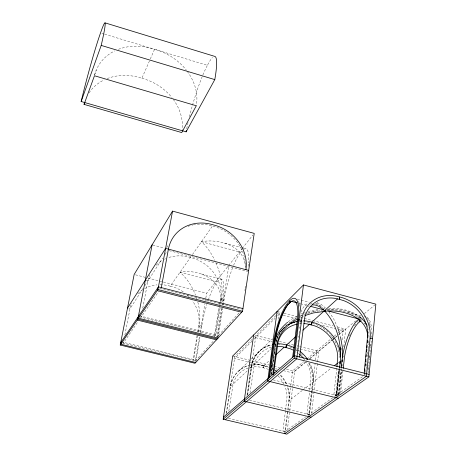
<?xml version="1.0" encoding="UTF-8"?>
<svg xmlns="http://www.w3.org/2000/svg" width="457" height="457" viewBox="0 0 457 457"><rect width="100%" height="100%" fill="white"/><g stroke="black" fill="none" stroke-linecap="round" stroke-linejoin="round"><path stroke-width="0.34" stroke-dasharray="2.29 1.71" d="M369.045 337.106L368.491 331.845M245.238 267.448C245.318 245.9 219.103 238.377 201.457 241.707C207.118 246.974 211.562 253.458 214.819 260.444M367.856 369.37L368.056 367.279M368.462 363.087L368.593 361.693M368.999 357.5L369.199 355.403M369.604 351.216L369.742 349.816M370.147 345.629L370.279 344.23M368.233 373.049L368.433 370.953M368.502 370.256L369.039 364.68M369.102 363.983L369.576 359.105M369.639 358.408L370.176 352.827M370.244 352.13L370.713 347.251M370.781 346.555L371.318 340.973M365.789 372.432L366.331 366.857M366.4 366.16L366.874 361.276M366.942 360.579L367.485 354.998M367.548 354.301L368.028 349.422M368.091 348.725L368.565 343.841M368.633 343.144L369.045 338.963M250.099 367.474A28.02 25.352 51.1 0 1 259.782 367.057L263.398 367.839L263.62 365.766L269.39 360.55M339.631 393.785L342.042 371.204M340.596 393.106L343.144 369.13M338.466 370.296L335.724 395.642A4.079 1.354 6.8 0 1 333.878 394.734L336.866 367.308M339.151 363.955L339.38 361.847M335.946 397.67L339.168 367.822M341.059 350.33L341.436 346.817M342.19 339.854L343.407 328.543L337.946 333.096M338.803 395.031L336.478 395.105L339.3 368.976M336.478 395.105A4.079 1.354 6.8 0 1 336.672 394.185L339.334 369.502M339.265 370.987L336.678 394.968A4.062 1.342 6.9 0 0 333.878 394.734M337.157 394.625L340.042 367.805M338.317 394.911L340.893 370.913M338.671 394.465L341.459 368.393M343.784 346.692L345.663 329.126L335.844 326.589M338.877 394.322L341.522 369.582M311.525 413.539L318.792 351.387L298.004 346.138M308.892 416.675L315.084 364.126M315.564 360.03L316.644 350.845M312.222 391.712L309.583 414.122A3.827 1.2 7.4 0 0 306.955 413.899L309.692 390.849M312.302 391.015L313.376 381.909A31.979 28.517 50.4 0 0 309.88 363.309M309.772 390.152L310.96 377.985A29.579 26.386 50.4 0 0 306.281 362.212M284.722 433.659L290.726 386.142M290.789 385.651L292.663 370.833L303.562 361.744M296.896 350.816L297.073 349.416M297.421 346.606L297.598 345.201M298.044 341.687L298.221 340.288M298.57 337.477L298.747 336.072M299.101 333.262L299.364 331.159M299.718 328.349L299.895 326.944M300.249 324.133L300.603 321.328M287.264 430.597L294.702 371.335L305.653 362.27M285.465 410.826L282.894 431.02A3.616 1.074 7.8 0 1 285.374 431.242L289.252 400.515A30.288 27.374 51.3 0 0 287.167 385.205M285.556 410.129L287.013 396.762A28.014 25.324 51.3 0 0 284.882 386.136M270.932 375.037L271.995 367.182M272.469 363.646L275.045 344.549M278.467 319.18L279.433 312.011L277.428 314.01M271.178 374.814L272.401 365.766M272.492 365.069L275.777 342.379M271.447 373.98L275.382 344.767A33.875 29.785 49.4 0 1 286.333 325.99M271.772 374.312L275.8 344.378L276.748 340.174L278.444 336.015L280.861 331.959M249.99 392.997L254.372 364.018A29.585 26.409 50.2 0 1 271.315 347.24M246.969 395.579L250.996 367.428A31.927 28.511 50.2 0 1 271.395 345.138M247.437 394.562L255.886 335.501L272.458 339.682M247.711 394.934L251.738 366.737A31.984 28.551 50.2 0 1 270.91 344.715M226.272 413.362L234.812 356.523L251.87 339.505M244.901 290.526L245.118 289.115M245.22 288.407L245.643 285.585M226.603 413.077L230.614 386.371A30.293 27.397 51.1 0 1 249.048 365.257M228.826 411.077L233.161 383.737A28.02 25.352 51.1 0 1 248.134 368.039M220.137 307.75L215.813 334.918L214.247 336.655L218.903 307.504M220.697 304.265C223.77 290.418 221.588 275.857 216.007 262.929M221.468 308.161L216.847 337.306L239.205 312.708M217.332 338.34L222.039 308.635M222.588 305.156L228.923 265.186L241.787 249.008M218.12 337.472L222.719 308.412M223.267 304.928L224.153 299.358A37.782 8.38 -75.4 0 1 232.767 267.374M219.349 304.728C226.569 281.238 199.52 268.339 180.001 272.275C187.113 278.37 192.191 286.545 195.533 295.233M215.03 335.786L219.577 307.281M220.24 303.105L220.794 299.632A36.868 33.155 36.5 0 0 190.386 257.48A36.891 33.184 36.2 0 0 167.993 257.771M122.796 343.116L195.419 360.876L199.481 336.375M200.177 332.176L204.907 303.631M205.37 300.849L205.719 298.764M205.833 298.067L206.638 293.2L228.483 265.734M195.819 361.91L199.949 336.969M200.646 332.759L201.805 325.75A35.457 7.369 -75.7 0 1 206.89 304.396M197.053 335.769L192.963 360.276L193.654 359.505L197.63 335.661M197.755 331.565L198.686 325.967A34.629 31.624 36.3 0 0 192.517 300.935M198.212 332.153C200.514 322.014 200.56 311.371 197.601 301.357M268.539 369.45A28.014 25.324 51.3 0 0 266.854 368.805L263.272 367.805L263.62 365.766A30.271 27.38 51.1 0 0 250.505 365.16M300.969 319.226L301.34 317.129M141.287 315.85L141.019 317.249L158.528 291.669M142.755 308.149L147.965 280.849A36.891 33.184 36.2 0 1 149.827 274.68M123.516 341.842L123.247 343.224L138.254 321.294M124.87 334.935L130.017 308.686A34.646 31.653 36 0 1 131.65 303.202M275.919 341.756L277.976 336.152M94.53 74.902L96.233 70.212M107.184 78.581A49.425 41.638 26.6 0 1 141.881 78.273L150.039 59.604M150.319 58.959L154.54 49.305A51.601 42.838 27.3 0 1 186.479 70.315M301.02 311.977C302.425 308.315 304.739 304.762 308.389 303.048M278.336 335.547L280.501 331.925L283.711 327.898L287.556 324.144M166.679 247.608L168.593 244.615M143.001 288.55L130.017 308.686L128.771 308.378M144.909 285.591L162.635 258.108M164.948 254.52L167.262 250.927M160.121 284.717A34.646 31.653 36 0 1 170.238 286.179L192.026 255.143M192.437 254.56L212.876 225.444M242.233 248.448L252.881 235.058M281.301 331.405L283.957 328.086L287.676 324.447M222.57 301.22L224.153 299.358L221.582 298.695L220.011 300.563L222.57 301.22A35.52 7.398 -75.7 0 0 217.064 281.946M195.419 360.876L214.019 340.414M254.383 337.003L276.925 314.513M252.064 341.139L234.504 358.579L268.419 366.954M254.075 339.145L275.12 318.249M277.622 315.764L279.13 314.267L280.507 314.622M239.04 370.65L249.225 360.973M251.264 359.036L272.64 338.728M279.764 331.965L284.345 327.612A33.847 29.762 49.4 0 0 277.485 336.569M285.299 326.709L286.728 325.355M247.254 370.907L230.282 386.679A30.271 27.38 51.1 0 1 248.699 365.583M249.825 368.519L271.372 348.491M274.965 345.155L275.8 344.378L274.034 343.932M306.836 359.019L331.394 338.557M331.942 338.1L333.576 336.735M334.124 336.283L337.403 333.553M305.487 362.024L292.4 372.872L284.134 370.833M309.303 358.859L332.239 339.848M332.787 339.397L334.97 337.586M335.518 337.129L338.249 334.867M338.797 334.41L343.167 330.788L339.037 329.726M310.029 358.642L332.502 340.031M333.05 339.574L334.695 338.214M335.244 337.757L337.986 335.489M338.534 335.032L355.54 320.945M358.831 318.221L361.578 315.947M364.32 313.679L374.746 305.042M288.167 321.854L290.926 319.706L297.01 316.061M288.658 323.288L296.861 317.661M289.818 322.779L296.742 318.135M302.311 390.444L288.87 400.812A30.259 27.357 51.3 0 0 287.264 386.748M302.871 390.01L330.885 368.399M338.174 362.778L339.854 361.481M284.991 431.517L305.704 416.864M308.007 415.242L333.901 396.933M334.473 396.522L362.641 376.608M308.332 306.498L309.4 305.853M300.403 315.913L302.174 315.033M300.209 316.421L301.94 315.564M301.146 314.016L303.654 313.051M304.282 312.811L305.539 312.331M304.054 314.313L306.556 313.353M303.419 316.147L304.619 315.69M308.098 311.48L318.021 309.183M307.807 312.874L319.689 310.097M307.464 313.451L311.948 312.188M310.349 304.082L312.137 303.591M313.228 311.823L322.436 310.412M328.749 308.281C340.014 307.829 351.964 310.326 360.83 317.638M327.738 309.423C339.385 308.635 351.896 310.829 361.219 318.261M327.063 310.063C338.603 308.829 349.691 312.919 360.693 315.684M228.397 418.224L286.562 431.882M249.511 400.143L311.36 414.95M121.271 341.79L196.116 360.11M273.143 379.881L337.94 395.728M271.726 367.771L277.325 369.153M232.722 356.003L269.247 365.04M274.069 366.228L279.575 367.594M286.465 369.296L294.702 371.335M139.653 315.827L218.423 335.569M139.025 316.752L217.629 336.438M255.577 337.654L272.166 341.836M296.353 347.931L316.393 352.987M279.364 341.43L286.956 343.35M287.647 343.521L293.862 345.092M159.807 288.453L241.347 309.412M135.529 274.823L145.195 277.325M147.959 278.033L206.638 293.2M277.113 311.411L281.226 312.474M283.968 313.182L297.318 316.632M300.42 317.438L312.451 320.546M312.759 320.625L333.324 325.938M283.243 315.33L295.656 318.535M322.511 325.458L335.044 328.692M145.989 280.341L147.965 280.849M220.794 299.632L223.359 300.295M180.001 272.275L217.058 281.952A35.457 7.369 -75.7 0 0 208.455 299.632M298.461 303.214L299.826 303.568M300.506 303.745L306.653 305.35M201.577 274.006L221.679 279.267M297.29 299.072L309.309 302.226M364.08 316.57L366.108 317.101M169.061 250.625L247.768 271.469M152.798 245.003L164.457 248.094M201.457 241.707L240.776 252.258A37.862 8.42 -75.4 0 1 242.284 250.482M224.77 243.141L241.29 247.585M241.976 247.774L246.106 248.882M315.301 303.796L319.889 305.67L322.511 307.63M317.107 302.603L321.111 304.345L325.504 308.058M101.9 33.338L103.945 33.955M104.624 34.161L207.427 65.345A51.241 7.66 -74.1 0 1 212.482 57.513M347.828 312.314L352.741 314.222L356.597 316.335M316.078 303.145L318.769 304.522L322.745 307.807M357.146 316.638L360.967 319.523L363.224 321.882M323.173 308.229L324.042 309.086M326.812 309.4L327.658 310.332M328.92 311.731L333.639 318.826L337.592 327.435M364.126 322.825L366.211 325.967M367.2 325.287L368.925 329.428M196.413 297.661L196.813 298.895M339.203 332.136L340.368 336.398M251.367 367.085A31.956 28.528 50.2 0 1 270.527 345.075M274.594 344.635A31.927 28.511 50.2 0 1 275.902 344.544M278.53 344.532A31.927 28.511 50.2 0 1 279.85 344.618M274.846 346.56A29.585 26.409 50.2 0 1 276.051 346.446M297.456 350.165A31.95 28.5 50.4 0 1 299.164 351.376M309.138 363.029A31.95 28.5 50.4 0 1 312.948 382.235M306.955 413.899A3.845 1.205 7.3 0 0 308.732 414.728L312.525 382.56A31.916 28.483 50.4 0 0 308.384 362.755M289.681 346.829A31.916 28.483 50.4 0 1 292.84 348.137M295.879 349.776A31.916 28.483 50.4 0 1 297.05 350.519M300.923 353.501A31.916 28.483 50.4 0 1 303.431 355.952M306.11 359.208A31.916 28.483 50.4 0 1 306.915 360.362M296.964 352.347A29.579 26.386 50.4 0 1 298.53 353.501M303.214 357.997A29.579 26.386 50.4 0 1 304.83 360.047M250.242 364.96A30.293 27.397 51.1 0 1 263.975 365.446A30.288 27.374 51.3 0 1 267.699 366.48M263.398 367.839A3.553 0.965 -78.1 0 0 263.975 365.446A3.553 0.891 -74.7 0 1 263.272 367.805M280.775 375.134A30.288 27.374 51.3 0 1 286.916 384.594M263.62 365.766A30.259 27.357 51.3 0 1 268.556 367.257M280.404 375.448A30.259 27.357 51.3 0 1 286.271 384.297M271.264 370.77A28.014 25.324 51.3 0 1 272.321 371.375M278.107 375.917A28.014 25.324 51.3 0 1 283.866 383.897M245.135 261.175A39.331 34.761 36.7 0 0 212.471 226.021A39.353 34.795 36.4 0 0 193.42 224.867M245.289 262.558A39.331 34.761 36.7 0 1 245.386 267.368M188.107 226.335A39.353 34.795 36.4 0 1 192.74 225.01M233.567 265.38A37.782 8.38 -75.4 0 1 240.776 252.258M156.151 265.209A36.891 33.184 36.2 0 1 162.161 260.501M164.417 259.273A36.891 33.184 36.2 0 1 165.588 258.725M243.69 249.305A37.862 8.42 -75.4 0 1 248.717 262.769M248.625 264.112A37.862 8.42 -75.4 0 1 248.357 266.939M276.005 340.391A33.847 29.762 49.4 0 1 277.205 337.186M299.586 321.362A33.847 29.762 49.4 0 1 301.649 321.248M278.696 334.01A33.812 29.739 49.4 0 1 283.923 328.012M299.838 321.711A33.812 29.739 49.4 0 1 302.591 321.654M307.452 322.162A33.812 29.739 49.4 0 1 310.909 322.985M299.466 323.756A31.333 27.557 49.4 0 1 302.643 323.585M312.291 323.322A33.801 29.711 49.6 0 1 329.56 333.844M330.411 334.787A33.801 29.711 49.6 0 1 332.405 337.277M332.776 337.797A33.801 29.711 49.6 0 1 336.535 344.412M336.78 344.989A33.801 29.711 49.6 0 1 338.237 349.131M338.403 349.731A33.801 29.711 49.6 0 1 339.357 354.792M339.431 355.506A33.801 29.711 49.6 0 1 339.551 357.637M297.867 349.811A31.979 28.517 50.4 0 1 299.575 351.022M295.953 357.454A4.376 1.571 7.4 0 1 295.319 357.225M324.693 308.492A4.079 1.594 84.4 0 0 324.681 308.955A4.079 1.662 86.8 0 1 324.738 308.486M365.32 374.152A4.33 1.508 6.2 0 0 364.343 374.58A4.347 1.52 6.2 0 0 365.052 374.74M336.672 394.185A4.067 1.348 6.9 0 1 338.243 394.711M298.501 301.3A35 9.648 -75.9 0 1 299.209 303.391M299.358 304.002A35 9.648 -75.9 0 1 299.895 307.858M343.653 357.083A34.441 11.648 -76 0 1 343.853 355.849M349.434 335.901A34.441 11.648 -76 0 1 351.056 332.153M354.569 325.681A34.441 11.648 -76 0 1 355.666 324.053M356.866 322.482A34.441 11.648 -76 0 1 358.248 320.923M367.382 318.403A34.521 11.659 -76 0 1 370.33 327.469M359.368 318.603A34.521 11.659 -76 0 1 361.887 317.021M366.788 317.278A34.509 11.693 -76 0 1 371.627 337.426M360.07 319.3A34.509 11.693 -76 0 1 360.984 318.546M369.319 324.093A31.95 10.825 -76 0 1 369.85 325.904M207.855 301.386A35.457 7.369 -75.7 0 1 208.255 300.209M170.238 286.179A34.629 31.624 36.3 0 1 184.32 292.629M187.341 295.113A34.629 31.624 36.3 0 1 188.752 296.473M137.837 293.788A34.646 31.653 36 0 1 142.173 290.155M144.601 288.658A34.646 31.653 36 0 1 156.962 284.871M89.064 92.834A49.425 41.638 26.6 0 1 104.179 79.889M94.622 75.119A51.652 42.884 27.1 0 1 114.713 50.916M118.437 49.299A51.652 42.884 27.1 0 1 154.54 49.305M141.881 78.273A49.379 41.598 26.8 0 1 171.981 97.689M173.249 99.34A49.379 41.598 26.8 0 1 182.16 129.805M187.267 71.349A51.601 42.838 27.3 0 1 196.293 105.756M186.713 128.737A51.081 7.62 -74.1 0 1 188.427 120.871M189.409 116.786A51.081 7.62 -74.1 0 1 192.311 105.853M192.494 105.224A51.081 7.62 -74.1 0 1 207.427 65.345M199.383 325.138L198.686 325.967L201.109 326.572L201.805 325.75L199.383 325.138"/><path stroke-width="0.69" d="M367.811 337.706C367.788 316.73 342.304 308.966 324.921 311.32A4.079 1.662 86.8 0 1 324.801 310.629A4.079 1.594 84.4 0 0 324.973 311.314C338.466 326.218 342.676 347.891 339.562 367.388M342.43 361.099L342.516 359.819M342.641 357.9L342.287 346.943L340.539 337.003M299.095 356.98A4.387 1.577 7.4 0 0 299.564 356.957L304.813 317.101A33.304 28.785 48.7 0 1 335.244 298.375L339.465 299.364L339.654 296.976A35.972 31.093 48.7 0 0 301.54 320.454L299.055 319.814L298.124 320.688L293.583 356.506M368.873 376.871L375.843 304.134L303.465 284.945L232.722 356.003L223.165 419.229L286.819 434.15L368.873 376.871L294.205 358.208L223.165 419.229M364.686 371.027L364.897 368.902M365.172 366.063L365.383 363.932M365.589 361.801L365.794 359.67M366.074 356.831L366.28 354.706M366.56 351.867L366.765 349.736M366.977 347.606L367.182 345.475M367.462 342.636L367.668 340.511M364.406 373.335A4.353 1.525 6.1 0 1 364.212 373.152L367.816 333.404A33.292 28.751 48.9 0 0 343.51 300.563L339.317 299.324L339.654 296.976A35.96 31.053 48.9 0 1 370.113 338.134L366.423 376.26L284.722 433.659M343.218 368.422L344.572 356.654A31.887 10.785 -76 0 1 358.111 323.133L359.865 321.579A4.084 3.428 47.1 0 1 358.922 319.22A4.079 3.525 51.1 0 0 359.808 321.631L360.676 320.968M339.911 363.326L340.059 361.915M339.642 367.462L339.797 366.051M340.099 363.229L340.254 361.818M341.27 367.388L341.95 361.036M341.899 366.046L342.053 364.635M336.946 366.605L337.723 356.997A31.322 27.523 49.6 0 0 314.976 325.961L311.011 324.818A3.976 1.125 -73.9 0 1 310.971 324.721M269.761 377.271A4.119 1.4 8.1 0 0 269.659 377.179L274.897 339.037A32.35 8.86 -75.9 0 1 287.773 304.825L289.31 303.185L289.589 300.895A35.012 9.608 -75.9 0 1 298.124 320.688M301.54 320.454L296.73 358.842L225.312 419.737M292.646 357.317L297.598 317.609A32.413 8.894 -75.9 0 0 290.772 301.837L289.258 303.237L289.589 300.895A34.943 9.574 -75.9 0 0 273.446 343.784L268.825 377.905M294.205 358.208L303.465 284.945M273.417 374.831L278.096 341.95A31.333 27.557 49.4 0 1 296.981 324.162M271.521 367.057L271.709 365.663M271.641 367.062L271.829 365.674M272.818 374.963L276.919 344.367C278.667 333.084 287.59 324.504 297.141 319.117M277.113 311.411L267.665 381.007L338.266 398.236M253.686 334.947L244.147 401.206L311.097 417.201M242.536 311.274L254.218 233.384L172.546 211.111L134.152 274.468L120.242 345.024L195.019 363.275L242.536 311.274L157.945 289.561L120.242 345.024M161.31 287.602L168.422 249.134A39.445 34.852 36.4 0 1 213.288 224.861A39.422 34.818 36.7 0 1 245.94 269.681M157.734 287.921L157.231 290.618L241.639 312.262M157.945 289.561L172.546 211.111M152.112 244.826L137.848 319.129L217.229 338.974M138.962 315.65L138.471 318.209L218.023 338.106M137.711 317.501L137.22 320.049L216.441 339.831M121.271 341.79L120.797 344.212L195.716 362.515M274.846 340.785L275.131 339.54M81.157 101.517L101.203 45.414A52.355 2.719 -74.9 0 0 100.54 32.927A52.189 2.702 -74.9 0 0 81.157 101.517L186.113 131.85L214.79 79.604A51.241 7.66 -74.1 0 0 214.904 56.428L105.007 22.85M84.059 104.379L94.468 75.748L196.293 105.756L181.749 132.576L84.059 104.379A49.425 41.638 26.6 0 1 84.608 102.328M275.382 338.917C277.445 332.947 281.375 327.806 286.031 323.613M127.526 308.064L165.611 248.385L248.665 270.407M120.722 342.607L158.448 286.865L242.941 308.595M272.612 344.561L273.446 343.784M275.68 354.855L284.071 347.263M286.173 345.366L295.616 336.82M302.957 330.177L309.777 324.007M311.354 322.579L324.024 311.12M325.081 310.166L337.574 298.861M223.49 417.075L294.519 355.695L369.113 374.38M286.51 323.145L287.613 322.282M334.25 365.806L337.609 363.206M305.225 315.456L313.279 312.948L324.973 311.314A4.084 3.41 -44.8 0 0 325.595 310.611A4.084 3.336 -41.7 0 1 324.933 311.308C321.677 307.795 317.318 304.425 312.251 304.888M294.262 347.726A31.979 28.517 50.4 0 0 286.568 345.006A3.747 1.08 -77.8 0 1 285.956 347.531L282.158 346.692A29.585 26.409 50.2 0 0 277.262 346.383M303.465 320.848A33.875 29.785 49.4 0 1 311.8 322.179A3.959 1.205 -77.3 0 1 311.148 324.853L307.15 323.944A31.333 27.557 49.4 0 0 303.922 323.613M341.379 360.887L342.522 361.179M370.113 338.134L372.524 338.757M291.635 301.431L297.096 302.854M310.749 306.418L323.716 309.806M328.509 311.057L358.699 318.946M285.734 347.052A3.759 1 -74.3 0 0 285.825 347.497L289.589 348.565A29.579 26.386 50.4 0 1 293.097 350.056M101.203 45.414L214.79 79.604M361.39 318.061L364.663 321.477L366.834 324.744M337.826 328.109L338.974 331.468M340.002 347.069L340.225 349.873M340.402 353.335L340.436 356.74M285.956 347.531A3.759 1.085 -77.7 0 1 285.825 347.074M299.529 354.324A29.579 26.386 50.4 0 1 303.214 357.997M285.825 347.497A3.747 0.994 -74.4 0 0 286.568 345.006A31.984 28.551 50.2 0 0 277.336 343.795M274.714 369.97A30.288 27.374 51.3 0 1 276.868 371.524M273.355 372.032A28.014 25.324 51.3 0 1 274.857 373.089M291.72 323.208A33.847 29.762 49.4 0 1 294.908 322.168M311.148 324.853A3.976 1.217 -77.3 0 1 311.063 324.647M311.011 324.818A3.959 1.114 -74 0 0 311.8 322.179A33.869 29.751 49.6 0 1 340.499 356.894M300.129 351.45A31.979 28.517 50.4 0 1 307.75 359.67M324.956 311.331A4.096 3.422 -44.4 0 1 324.687 311.028A4.096 3.353 -41.4 0 0 324.933 311.308A4.096 1.605 84.3 0 0 325.133 311.131M325.178 311.023A4.096 1.674 86.8 0 1 324.921 311.32M289.258 303.237A4.124 3.65 46.5 0 0 290.715 301.42A4.124 3.547 42.6 0 1 289.31 303.185M342.03 360.339A34.452 11.614 -76 0 1 358.459 319.352M274.623 344.081A34.932 9.608 -75.9 0 1 288.361 303.962M339.465 299.364A4.222 1.377 -76.8 0 1 339.362 299.152M339.317 299.324A4.222 1.268 -73.4 0 1 339.237 299.118M287.99 324.881A33.875 29.785 49.4 0 1 297.324 321.322M186.113 131.85A51.081 7.62 -74.1 0 1 186.347 130.616"/></g></svg>
